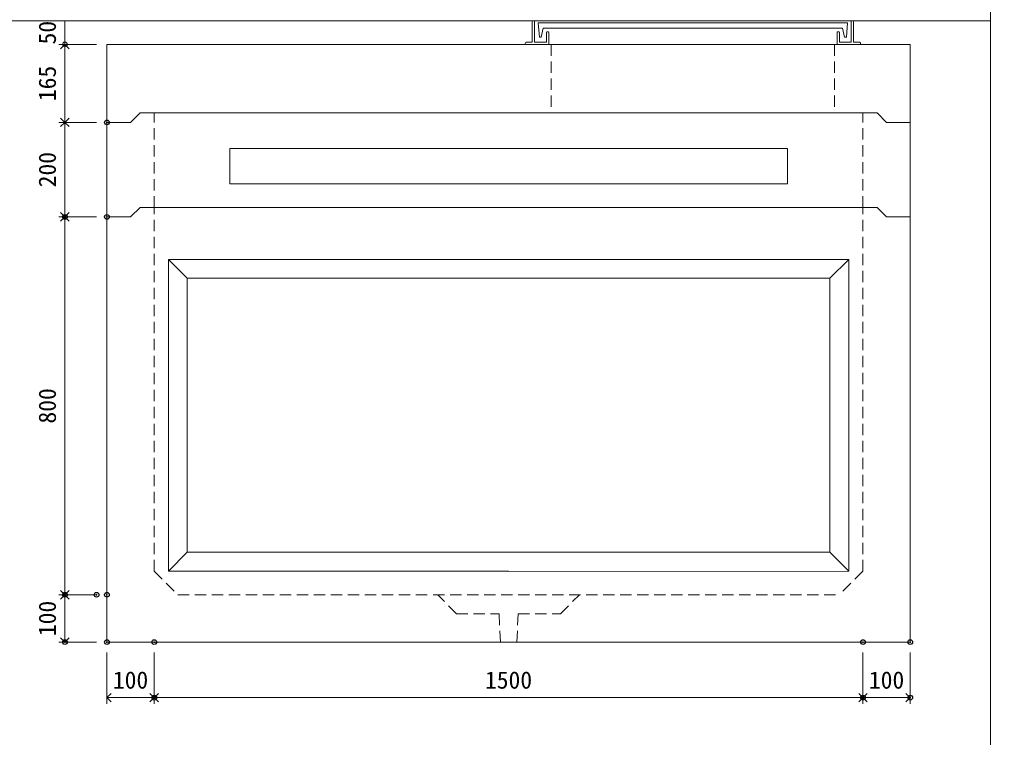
# Model space of a CAD drawing. Units: millimetres, scale not verified. Extents: x -6420 to 6420, y -3037 to 3037.
# Drawn here: x 4365 to 6420, y -1517 to 3 of the extents above; entities that cross this region are included whole.
import ezdxf
from ezdxf.enums import TextEntityAlignment as Align

# ---------------------------------------------------------------- set-up
doc = ezdxf.new("R2010")
doc.units = ezdxf.units.MM
doc.header["$LTSCALE"] = 20
doc.header["$PDMODE"] = 32
doc.header["$PDSIZE"] = 10
doc.linetypes.add('DASHED1', pattern=[1.8, 1.2, -0.6])
doc.linetypes.add('USER2', pattern=[50.8, 31.75, -6.35, 6.35, -6.35])
doc.layers.add('0-1_Defpoints', color=7, linetype='Continuous')
for name, color, linetype, lineweight in [('0-2_gaikei', 7, 'Continuous', 18), ('0-3_moji', 7, 'Continuous', 18), ('0-4_hole', 7, 'DASHED1', 5), ('0-5_kakure', 7, 'Continuous', 5), ('0-8_0', 6, 'Continuous', 18), ('0-A_uchigawa', 3, 'Continuous', 18), ('0-B_pen2破線', 4, 'Continuous', 18), ('1-2_uchigawa2', 6, 'USER2', 18)]:
    doc.layers.add(name, color=color, linetype=linetype, lineweight=lineweight)
doc.styles.add('ＭＳ ゴシック', font='')
doc.styles.get('ＭＳ ゴシック').set_extended_font_data('MS Gothic')

# ---------------------------------------------------------------- blocks, each defined once
blk = doc.blocks.new('_Open90')
at = {"layer": '0-5_kakure'}
blk.add_line((0, 0), (-1, 0), dxfattribs=at)
blk.add_lwpolyline([(-0.5, 0.5), (0, 0), (-0.5, -0.5)], dxfattribs=at)
blk = doc.blocks.new('D81')
at = {"layer": '0-1_Defpoints'}
for p in [(7133.24, 2375.29), (7044.21, 2175.29), (7133.24, 2175.29)]:
    blk.add_point(p, dxfattribs=at)
at = {"layer": '0-5_kakure'}
for p, q in [((7111.24, 2375.29), (7031.21, 2375.29)), ((7044.21, 2357.29), (7044.21, 2193.29)), ((7111.24, 2175.29), (7031.21, 2175.29))]:
    blk.add_line(p, q, dxfattribs=at)
at = {"layer": '0-5_kakure', "xscale": 18, "yscale": 18}
for p, rotation in [((7044.21, 2375.29), 90), ((7044.21, 2175.29), 270)]:
    blk.add_blockref('_Open90', p, dxfattribs=dict(at, rotation=rotation))
at = {"layer": '0-5_kakure', "style": 'ＭＳ ゴシック'}
blk.add_text('200', height=36.66, rotation=90, dxfattribs=at).set_placement((7036.21, 2237.79), align=Align.BOTTOM_LEFT)
blk = doc.blocks.new('D49')
at = {"layer": '0-1_Defpoints'}
for p in [(7133.24, 2175.29), (7044.21, 1375.29), (7133.24, 1375.29)]:
    blk.add_point(p, dxfattribs=at)
at = {"layer": '0-5_kakure'}
for p, q in [((7111.24, 2175.29), (7031.21, 2175.29)), ((7044.21, 2157.29), (7044.21, 1393.29)), ((7111.24, 1375.29), (7031.21, 1375.29))]:
    blk.add_line(p, q, dxfattribs=at)
at = {"layer": '0-5_kakure', "xscale": 18, "yscale": 18}
for p, rotation in [((7044.21, 2175.29), 90), ((7044.21, 1375.29), 270)]:
    blk.add_blockref('_Open90', p, dxfattribs=dict(at, rotation=rotation))
at = {"layer": '0-5_kakure', "style": 'ＭＳ ゴシック'}
blk.add_text('800', height=36.66, rotation=90, dxfattribs=at).set_placement((7036.21, 1737.79), align=Align.BOTTOM_LEFT)
blk = doc.blocks.new('D50')
at = {"layer": '0-1_Defpoints'}
for p in [(7111.24, 1375.29), (7044.21, 1275.29), (7133.24, 1275.29)]:
    blk.add_point(p, dxfattribs=at)
at = {"layer": '0-5_kakure'}
for p, q in [((7089.24, 1375.29), (7031.21, 1375.29)), ((7044.21, 1357.29), (7044.21, 1293.29)), ((7111.24, 1275.29), (7031.21, 1275.29))]:
    blk.add_line(p, q, dxfattribs=at)
at = {"layer": '0-5_kakure', "xscale": 18, "yscale": 18}
for p, rotation in [((7044.21, 1375.29), 90), ((7044.21, 1275.29), 270)]:
    blk.add_blockref('_Open90', p, dxfattribs=dict(at, rotation=rotation))
at = {"layer": '0-5_kakure', "style": 'ＭＳ ゴシック'}
blk.add_text('100', height=36.66, rotation=90, dxfattribs=at).set_placement((7036.21, 1287.79), align=Align.BOTTOM_LEFT)
blk = doc.blocks.new('D51')
at = {"layer": '0-1_Defpoints'}
for p in [(7133.24, 1275.29), (7233.24, 1275.29), (7233.24, 1157.58)]:
    blk.add_point(p, dxfattribs=at)
at = {"layer": '0-5_kakure'}
for p, q in [((7133.24, 1253.29), (7133.24, 1144.58)), ((7233.24, 1253.29), (7233.24, 1144.58)), ((7151.24, 1157.58), (7215.24, 1157.58))]:
    blk.add_line(p, q, dxfattribs=at)
at = {"layer": '0-5_kakure', "xscale": 18, "yscale": 18, "rotation": 180}
blk.add_blockref('_Open90', (7133.24, 1157.58), dxfattribs=at)
at = {"layer": '0-5_kakure', "xscale": 18, "yscale": 18}
blk.add_blockref('_Open90', (7233.24, 1157.58), dxfattribs=at)
at = {"layer": '0-5_kakure', "style": 'ＭＳ ゴシック'}
blk.add_text('100', height=36.66, dxfattribs=at).set_placement((7145.74, 1165.58), align=Align.BOTTOM_LEFT)
blk = doc.blocks.new('D52')
at = {"layer": '0-1_Defpoints'}
for p in [(7233.24, 1275.29), (8733.24, 1275.29), (8733.24, 1157.58)]:
    blk.add_point(p, dxfattribs=at)
at = {"layer": '0-5_kakure'}
for p, q in [((7233.24, 1253.29), (7233.24, 1144.58)), ((8733.24, 1253.29), (8733.24, 1144.58)), ((7251.24, 1157.58), (8715.24, 1157.58))]:
    blk.add_line(p, q, dxfattribs=at)
at = {"layer": '0-5_kakure', "xscale": 18, "yscale": 18, "rotation": 180}
blk.add_blockref('_Open90', (7233.24, 1157.58), dxfattribs=at)
at = {"layer": '0-5_kakure', "xscale": 18, "yscale": 18}
blk.add_blockref('_Open90', (8733.24, 1157.58), dxfattribs=at)
at = {"layer": '0-5_kakure', "style": 'ＭＳ ゴシック'}
blk.add_text('1500', height=36.66, dxfattribs=at).set_placement((7933.24, 1165.58), align=Align.BOTTOM_LEFT)
blk = doc.blocks.new('D53')
at = {"layer": '0-1_Defpoints'}
for p in [(8733.24, 1275.29), (8833.24, 1275.29), (8833.24, 1157.58)]:
    blk.add_point(p, dxfattribs=at)
at = {"layer": '0-5_kakure'}
for p, q in [((8733.24, 1253.29), (8733.24, 1144.58)), ((8833.24, 1253.29), (8833.24, 1144.58)), ((8751.24, 1157.58), (8815.24, 1157.58))]:
    blk.add_line(p, q, dxfattribs=at)
at = {"layer": '0-5_kakure', "xscale": 18, "yscale": 18, "rotation": 180}
blk.add_blockref('_Open90', (8733.24, 1157.58), dxfattribs=at)
at = {"layer": '0-5_kakure', "xscale": 18, "yscale": 18}
blk.add_blockref('_Open90', (8833.24, 1157.58), dxfattribs=at)
at = {"layer": '0-5_kakure', "style": 'ＭＳ ゴシック'}
blk.add_text('100', height=36.66, dxfattribs=at).set_placement((8745.74, 1165.58), align=Align.BOTTOM_LEFT)
blk = doc.blocks.new('_Open90_43')
at = {"layer": '0-5_kakure'}
blk.add_line((0, 0), (-1, 0), dxfattribs=at)
blk.add_lwpolyline([(-0.5, 0.5), (0, 0), (-0.5, -0.5)], dxfattribs=at)
blk = doc.blocks.new('16 5')
at = {"layer": '0-5_kakure'}
for p, q in [((75.03, 82.5), (-5, 82.5)), ((8, 64.5), (8, -64.5)), ((53.03, -82.5), (-5, -82.5))]:
    blk.add_line(p, q, dxfattribs=at)
at = {"layer": '0-5_kakure', "xscale": 18, "yscale": 18}
for p, rotation in [((8, 82.5), 90), ((8, -82.5), 270)]:
    blk.add_blockref('_Open90_43', p, dxfattribs=dict(at, rotation=rotation))
at = {"layer": '0-5_kakure', "style": 'ＭＳ ゴシック'}
blk.add_text('165', height=36.66, rotation=90, dxfattribs=at).set_placement((0, -37.5), align=Align.BOTTOM_LEFT)
blk = doc.blocks.new('5 0')
at = {"layer": '0-5_kakure'}
for p, q in [((2.73, 37.5), (2.73, -12.5)), ((9.9, -12.5), (-10.27, -12.5))]:
    blk.add_line(p, q, dxfattribs=at)
blk.add_point((2.73, -12.5), dxfattribs=at)
at = {"layer": '0-5_kakure', "style": 'ＭＳ ゴシック'}
blk.add_text('50', height=36.66, rotation=90, dxfattribs=at).set_placement((-5.27, -12.5), align=Align.BOTTOM_LEFT)

msp = doc.modelspace()

# ---------------------------------------------------------------- linework, layer by layer
at = {"layer": '0-2_gaikei'}
for p in [(6420, 3037), (6420, 3037), (6420, 3037), (6420, 3037), (6420, 2680.75), (6420, 2680.75)]:
    msp.add_line(p, (6420, -2663), dxfattribs=at)
msp.add_lwpolyline([(-1740, 3037), (6420, 3037), (6420, -2663)], dxfattribs=at)
at = {"layer": '0-3_moji'}
for p, q in [((4550, -49.55), (4550, -414.55)), ((4550, -49.55), (6250, -49.55)), ((4550, -49.55), (6250, -49.55)), ((4550, -49.55), (6250, -49.55)), ((4550, -49.55), (6250, -49.55)), ((4550, -64.55), (4550, -49.55)), ((4550, -49.55), (6250, -49.55)), ((4550, -49.55), (6250, -49.55)), ((4550, -49.55), (6250, -49.55)), ((5355, -49.55), (6225, -49.55)), ((6250, -414.55), (6250, -49.55)), ((4620, -194.55), (4600, -214.55)), ((4620, -194.55), (4600, -214.55)), ((4620, -194.55), (4600, -214.55)), ((4620, -194.55), (4600, -214.55)), ((4620, -194.55), (4600, -214.55)), ((4620, -194.55), (4600, -214.55)), ((4620, -194.55), (4600, -214.55)), ((4620, -194.55), (4600, -214.55)), ((4620, -194.55), (4600, -214.55)), ((4620, -194.55), (4600, -214.55)), ((4620, -194.55), (4600, -214.55)), ((4620, -194.55), (4600, -214.55)), ((4620, -194.55), (4600, -214.55)), ((4620, -194.55), (4600, -214.55)), ((4620, -194.55), (6180, -194.55)), ((4620, -194.55), (6180, -194.55)), ((4620, -194.55), (6180, -194.55)), ((4620, -194.55), (6180, -194.55)), ((4620, -194.55), (6180, -194.55)), ((4620, -194.55), (6180, -194.55)), ((4620, -194.55), (6180, -194.55)), ((4620, -194.55), (6180, -194.55)), ((4620, -194.55), (6180, -194.55)), ((4620, -194.55), (6180, -194.55)), ((4620, -194.55), (6180, -194.55)), ((4620, -194.55), (6180, -194.55)), ((4620, -194.55), (6180, -194.55)), ((4620, -194.55), (6180, -194.55)), ((6180, -194.55), (6200, -214.55)), ((6180, -194.55), (6200, -214.55)), ((6180, -194.55), (6200, -214.55)), ((6180, -194.55), (6200, -214.55)), ((6180, -194.55), (6200, -214.55)), ((6180, -194.55), (6200, -214.55)), ((6180, -194.55), (6200, -214.55)), ((6180, -194.55), (6200, -214.55)), ((6180, -194.55), (6200, -214.55)), ((6180, -194.55), (6200, -214.55)), ((6180, -194.55), (6200, -214.55)), ((6180, -194.55), (6200, -214.55)), ((6180, -194.55), (6200, -214.55)), ((6180, -194.55), (6200, -214.55)), ((4550, -214.55), (4600, -214.55)), ((4550, -214.55), (4600, -214.55)), ((4550, -214.55), (4600, -214.55)), ((4550, -214.55), (4600, -214.55)), ((4550, -214.55), (4600, -214.55)), ((4550, -214.55), (4600, -214.55)), ((4550, -214.55), (4600, -214.55)), ((4550, -214.55), (4600, -214.55)), ((4550, -214.55), (4600, -214.55)), ((4550, -214.55), (4600, -214.55)), ((4550, -214.55), (4600, -214.55)), ((4550, -214.55), (4600, -214.55)), ((4550, -214.55), (4600, -214.55)), ((4550, -214.55), (4600, -214.55)), ((6200, -214.55), (6250, -214.55)), ((6200, -214.55), (6250, -214.55)), ((6200, -214.55), (6250, -214.55)), ((6200, -214.55), (6250, -214.55)), ((6200, -214.55), (6250, -214.55)), ((6200, -214.55), (6250, -214.55)), ((6200, -214.55), (6250, -214.55)), ((6200, -214.55), (6250, -214.55)), ((6200, -214.55), (6250, -214.55)), ((6200, -214.55), (6250, -214.55)), ((6200, -214.55), (6250, -214.55)), ((6200, -214.55), (6250, -214.55)), ((6200, -214.55), (6250, -214.55)), ((6200, -214.55), (6250, -214.55)), ((4620, -394.55), (4600, -414.55)), ((4620, -394.55), (4600, -414.55)), ((4620, -394.55), (4600, -414.55)), ((4620, -394.55), (4600, -414.55)), ((4620, -394.55), (4600, -414.55)), ((4620, -394.55), (4600, -414.55)), ((4620, -394.55), (4600, -414.55)), ((4620, -394.55), (4600, -414.55)), ((4620, -394.55), (4600, -414.55)), ((4620, -394.55), (4600, -414.55)), ((4620, -394.55), (4600, -414.55)), ((4620, -394.55), (4600, -414.55)), ((4620, -394.55), (4600, -414.55)), ((4620, -394.55), (4600, -414.55)), ((4620, -394.55), (4600, -414.55)), ((4620, -394.55), (4600, -414.55)), ((4620, -394.55), (4600, -414.55)), ((4620, -394.55), (4600, -414.55)), ((4620, -394.55), (6180, -394.55)), ((4620, -394.55), (6180, -394.55)), ((4620, -394.55), (6180, -394.55)), ((4620, -394.55), (6180, -394.55)), ((4620, -394.55), (6180, -394.55)), ((4620, -394.55), (6180, -394.55)), ((4620, -394.55), (6180, -394.55)), ((4620, -394.55), (6180, -394.55)), ((4620, -394.55), (6180, -394.55)), ((4620, -394.55), (6180, -394.55)), ((4620, -394.55), (6180, -394.55)), ((4620, -394.55), (6180, -394.55)), ((4620, -394.55), (6180, -394.55)), ((4620, -394.55), (6180, -394.55)), ((4620, -394.55), (6180, -394.55)), ((4620, -394.55), (6180, -394.55)), ((4620, -394.55), (6180, -394.55)), ((4620, -394.55), (6180, -394.55)), ((6180, -394.55), (6200, -414.55)), ((6180, -394.55), (6200, -414.55)), ((6180, -394.55), (6200, -414.55)), ((6180, -394.55), (6200, -414.55)), ((6180, -394.55), (6200, -414.55)), ((6180, -394.55), (6200, -414.55)), ((6180, -394.55), (6200, -414.55)), ((6180, -394.55), (6200, -414.55)), ((6180, -394.55), (6200, -414.55)), ((6180, -394.55), (6200, -414.55)), ((6180, -394.55), (6200, -414.55)), ((6180, -394.55), (6200, -414.55)), ((6180, -394.55), (6200, -414.55)), ((6180, -394.55), (6200, -414.55)), ((6180, -394.55), (6200, -414.55)), ((6180, -394.55), (6200, -414.55)), ((6180, -394.55), (6200, -414.55)), ((6180, -394.55), (6200, -414.55)), ((4550, -414.55), (4600, -414.55)), ((4550, -414.55), (4600, -414.55)), ((4550, -414.55), (4600, -414.55)), ((4550, -414.55), (4600, -414.55)), ((4550, -414.55), (4600, -414.55)), ((4550, -414.55), (4550, -1314.55)), ((4550, -414.55), (4600, -414.55)), ((4550, -414.55), (4600, -414.55)), ((4550, -414.55), (4600, -414.55)), ((4550, -414.55), (4600, -414.55)), ((4550, -414.55), (4600, -414.55)), ((4550, -414.55), (4600, -414.55)), ((4550, -414.55), (4600, -414.55)), ((4550, -414.55), (4600, -414.55)), ((4550, -414.55), (4600, -414.55)), ((4550, -414.55), (4600, -414.55)), ((4550, -414.55), (4600, -414.55)), ((4550, -414.55), (4600, -414.55)), ((4550, -414.55), (4600, -414.55)), ((6200, -414.55), (6250, -414.55)), ((6200, -414.55), (6250, -414.55)), ((6200, -414.55), (6250, -414.55)), ((6200, -414.55), (6250, -414.55)), ((6200, -414.55), (6250, -414.55)), ((6200, -414.55), (6250, -414.55)), ((6200, -414.55), (6250, -414.55)), ((6200, -414.55), (6250, -414.55)), ((6200, -414.55), (6250, -414.55)), ((6200, -414.55), (6250, -414.55)), ((6200, -414.55), (6250, -414.55)), ((6200, -414.55), (6250, -414.55)), ((6200, -414.55), (6250, -414.55)), ((6200, -414.55), (6250, -414.55)), ((6200, -414.55), (6250, -414.55)), ((6200, -414.55), (6250, -414.55)), ((6200, -414.55), (6250, -414.55)), ((6200, -414.55), (6250, -414.55)), ((6250, -1314.55), (6250, -414.55)), ((4550, -1314.55), (6250, -1314.55))]:
    msp.add_line(p, q, dxfattribs=at)
msp.add_lwpolyline([(4550, -64.55), (4550, -49.55), (6250, -49.55)], dxfattribs=at)
at = {"layer": '0-4_hole'}
for p, q in [((5490, -49.55), (5490, -194.55)), ((6090, -49.55), (6090, -194.55)), ((4650, -394.55), (4650, -194.55)), ((6150, -394.55), (6150, -194.55)), ((4650, -1164.55), (4650, -394.55)), ((6150, -1164.55), (6150, -394.55)), ((4650, -1164.55), (4700, -1214.55)), ((6150, -1164.55), (6100, -1214.55)), ((4700, -1214.55), (6100, -1214.55)), ((5290, -1254.55), (5250, -1214.55)), ((5290, -1254.55), (5380, -1254.55)), ((5380, -1254.55), (5382.5, -1314.55)), ((5420, -1254.55), (5417.5, -1314.55))]:
    msp.add_line(p, q, dxfattribs=at)
msp.add_lwpolyline([(5420, -1254.55), (5510, -1254.55), (5550, -1214.55)], dxfattribs=at)
at = {"layer": '0-5_kakure'}
msp.add_line((4529, 0.45), (4447.97, 0.45), dxfattribs=at)
at = {"layer": '0-8_0'}
for p, q in [((4680, -504.55), (5400, -504.55)), ((4680, -504.55), (4680, -1164.55)), ((4720, -544.55), (4680, -504.55)), ((6120, -504.55), (5400, -504.55)), ((6080, -544.55), (6120, -504.55)), ((6120, -504.55), (6120, -1164.55)), ((6120, -504.55), (6120, -1164.55)), ((4720, -544.55), (4720, -1124.55)), ((4720, -544.55), (5400, -544.55)), ((4720, -544.55), (5400, -544.55)), ((6080, -544.55), (5400, -544.55)), ((6080, -544.55), (6080, -1124.55)), ((4720, -1124.55), (4680, -1164.55)), ((4720, -1124.55), (5400, -1124.55)), ((4680, -1164.55), (5400, -1164.55)), ((5400.69, -1165.24), (6120, -1164.55))]:
    msp.add_line(p, q, dxfattribs=at)
msp.add_lwpolyline([(5400, -1124.55), (6080, -1124.55), (6120, -1164.55)], dxfattribs=at)
at = {"layer": '0-A_uchigawa'}
for p, q in [((5452, 0.45), (5455, 0.45)), ((5455, 0.45), (5455, -44.55)), ((6125, 0.45), (6128, 0.45)), ((6125, 0.45), (6125, -44.55)), ((5450, -1.55), (5450, -44.55)), ((5462.81, -4.05), (6117.14, -4.05)), ((5462.81, -4.05), (5465.3, -34.05)), ((5473.33, -15.05), (5469.01, -34.05)), ((5473.33, -15.05), (6106.67, -15.05)), ((6106.67, -15.05), (6110.99, -34.05)), ((6117.14, -4.05), (6114.89, -34.05)), ((6130, -1.55), (6130, -44.55)), ((5465.3, -34.05), (5469.01, -34.05)), ((5480, -24.55), (5480, -44.55)), ((5482, -22.55), (5483, -22.55)), ((5485, -24.55), (5485, -49.55)), ((6095, -24.55), (6095, -49.55)), ((6098, -22.55), (6097, -22.55)), ((6100, -24.55), (6100, -44.55)), ((6114.89, -34.05), (6110.99, -34.05)), ((5435, -46.55), (5435, -47.55)), ((5437, -44.55), (5450, -44.55)), ((5490, -49.55), (5437, -49.55)), ((5455, -44.55), (5480, -44.55)), ((6095, -49.55), (6143, -49.55)), ((6125, -44.55), (6100, -44.55)), ((6143, -44.55), (6130, -44.55)), ((6145, -46.55), (6145, -47.55))]:
    msp.add_line(p, q, dxfattribs=at)
for centre, start, end in [((5452, -1.55), 90, 180), ((6128, -1.55), 0, 90), ((5482, -24.55), 90, 180), ((5483, -24.55), 0, 90), ((6097, -24.55), 90, 180), ((6098, -24.55), 0, 90), ((5437, -46.55), 90, 180), ((5437, -47.55), 180, 270), ((6143, -46.55), 0, 90), ((6143, -47.55), 270, 0)]:
    msp.add_arc(centre, 2, start, end, dxfattribs=at)
at = {"layer": '0-B_pen2破線'}
msp.add_line((-1740, 0.45), (6420, 0.45), dxfattribs=at)
at = {"layer": '1-2_uchigawa2'}
for p, q in [((4810, -269.55), (5400, -269.55)), ((4810, -269.55), (4810, -344.55)), ((5990, -269.55), (5400, -269.55)), ((5990, -269.55), (5990, -344.55)), ((4810, -344.55), (5400, -344.55)), ((5990, -344.55), (5400, -344.55))]:
    msp.add_line(p, q, dxfattribs=at)

# ---------------------------------------------------------------- block references
at = {"layer": '0-5_kakure'}
for name, p in [('5 0', (4458.24, -37.05)), ('16 5', (4452.97, -132.05)), ('D81', (-2583.24, -2589.84)), ('D49', (-2583.24, -2589.84)), ('D50', (-2583.24, -2589.84)), ('D51', (-2583.24, -2589.84)), ('D52', (-2583.24, -2589.84)), ('D53', (-2583.24, -2589.84))]:
    msp.add_blockref(name, p, dxfattribs=at)

doc.saveas('drawing.dxf')
